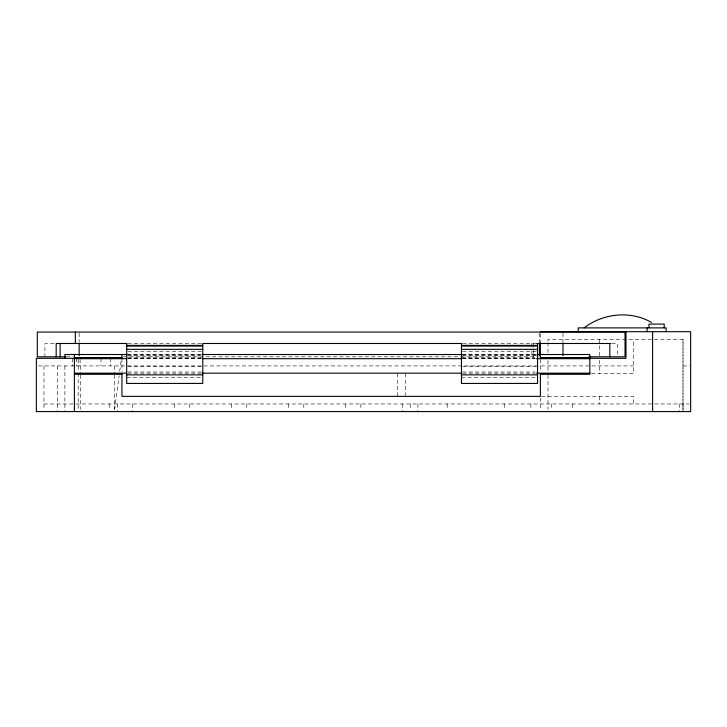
<?xml version="1.0" encoding="UTF-8"?>
<svg xmlns="http://www.w3.org/2000/svg" width="727" height="727" viewBox="0 0 727 727"><rect width="100%" height="100%" fill="white"/><g stroke="black" fill="none" stroke-linecap="round" stroke-linejoin="round"><path stroke-width="0.55" stroke-dasharray="3.63 2.73" d="M683.035 411.582L683.044 403.967M114.63 409.337L119.11 375.777M119.701 371.297L121.2 360.11M682.998 339.3L682.989 409.401L683.044 339.3L547.994 339.3L547.994 341.517M54.043 343.489L44.91 343.489L44.91 356.803M127.834 343.489L202.778 343.489M462.59 343.489L537.535 343.489M611.752 343.489L617.423 343.489L617.423 356.803M127.834 351.486L201.643 351.486M462.59 351.486L536.399 351.486M127.616 354.512L201.324 354.512M462.036 354.512L535.854 354.512M126.698 354.894L200.507 354.894M462.59 354.894L536.399 354.894M127.834 355.358L200.507 355.358M462.59 355.358L536.399 355.358M66.493 356.803L72.918 356.803M123.363 356.803L538.489 356.803M127.616 357.557L201.324 357.557M462.145 357.557L534.718 357.557M127.616 358.32L201.997 358.32M462.036 358.32L534.718 358.32M127.752 358.684L201.552 358.684M462.681 358.684L535.345 358.684M38.531 365.926L633.59 365.926M683.044 365.926L689.559 365.926M127.834 366.308L201.643 366.308M462.59 366.308L536.399 366.308M127.834 372.015L201.643 372.015M462.59 372.015L535.263 372.015M127.752 373.178L201.552 373.178M462.681 373.178L535.345 373.178M591.424 373.542L633.59 373.542L633.59 339.3M126.698 377.722L201.643 377.722M461.454 377.722L536.399 377.722M541.588 396.36L633.59 396.36L633.59 403.967M43.956 403.967L689.105 403.967M679.236 403.967L679.236 411.582M599.348 339.3L599.348 355.866M599.348 360.283L599.348 373.542M599.348 396.36L599.348 403.967M572.722 403.967L572.722 409.401M562.98 333.111L562.98 343.489M551.384 403.967L551.384 409.401M547.994 342.626L547.994 353.722M547.994 360.383L547.994 373.76M547.994 374.878L547.994 409.401M540.388 333.866L540.388 341.681M540.388 359.438L540.388 371.915M540.388 397.978L540.388 409.31M539.434 333.111L539.434 343.489M533.736 343.489L533.736 356.803M531.828 343.489L531.828 350.141M531.828 351.25L531.828 356.803M530.883 403.967L530.883 409.401M504.247 403.967L504.247 409.401M447.187 403.967L447.187 409.401M417.925 403.967L417.925 411.582M410.31 403.967L410.31 409.401M405.348 373.542L405.348 395.279M402.703 403.967L402.703 411.582M397.733 373.542L397.733 396.36M360.856 403.967L360.856 409.401M345.643 403.967L345.643 409.401M303.795 403.967L303.795 409.401M288.583 403.967L288.583 409.401M246.735 403.967L246.735 409.401M231.522 403.967L231.522 409.401M189.674 403.967L189.674 409.401M174.462 403.967L174.462 409.401M132.614 403.967L132.614 411.582M121.945 358.32L121.945 371.842M117.401 403.967L117.401 411.582M114.33 365.926L114.33 373.76M114.33 374.878L114.33 409.401M110.531 358.32L110.531 365.926M109.795 403.967L109.795 409.401M101.017 358.32L101.017 365.926M80.361 365.926L80.361 373.76M80.361 374.878L80.361 409.401M80.097 359.411L80.097 365.926M79.143 333.193L79.143 342.19M78.198 359.456L78.198 371.915M78.198 373.051L78.198 409.31M76.29 358.32L76.29 365.926M72.491 358.32L72.491 365.926M64.885 365.926L64.885 411.582M57.269 365.926L57.269 411.582M43.974 365.926L43.956 409.401"/><path stroke-width="1.09" d="M584.135 327.886C603.101 313.228 630.582 310.338 651.528 322.443M540.388 331.694L690.65 331.694L690.65 411.582L36.35 411.582L36.35 358.32L74.517 358.32M126.798 343.489L56.188 343.489L56.188 356.803M461.491 343.489L202.778 343.489L202.778 383.429L126.698 383.429L126.698 343.489M536.59 343.489L610.616 343.489M126.698 345.389L202.778 345.389M461.454 345.389L537.535 345.389M126.698 346.079L202.778 346.079M461.454 346.079L537.535 346.079M126.698 349.333L202.778 349.333M461.454 349.333L537.535 349.333M127.052 354.512L64.885 354.512L64.885 358.32M201.997 354.512L462.145 354.512M536.98 354.512L589.842 354.512L589.842 374.296L540.388 374.296M65.521 356.803L37.304 356.803L37.304 332.075L625.029 332.075L625.029 356.803L588.897 356.803M74.39 357.557L121.945 357.557M540.388 357.557L589.842 357.557M588.743 358.32L625.983 358.32L625.983 331.694M74.39 358.684L126.616 358.684M202.688 358.684L461.545 358.684M536.481 358.684L589.842 358.684M74.39 373.178L126.616 373.178M202.688 373.178L461.545 373.178M536.481 373.178L589.842 373.178M74.39 374.296L121.945 374.296M126.698 374.868L202.778 374.868M461.454 374.868L537.535 374.868M666.123 331.694L666.123 327.886L578.238 327.886L578.238 331.694M664.214 327.886L664.214 324.088L649.002 324.088L649.002 327.886M652.61 331.694L652.61 411.582M647.103 327.886L647.103 331.694M609.817 343.489L609.817 356.803M562.98 343.489L562.98 355.694M540.388 342.562L540.388 358.32M540.388 373.987L540.388 396.36L121.945 396.36L121.945 373.987M539.434 343.317L539.434 355.694M537.535 343.489L537.535 383.429L461.454 383.429L461.454 343.489M121.945 354.512L121.945 358.32M79.143 343.489L79.143 355.694M75.344 332.075L75.344 343.489M74.39 354.512L74.39 411.582M60.123 343.489L60.123 356.803"/></g></svg>
